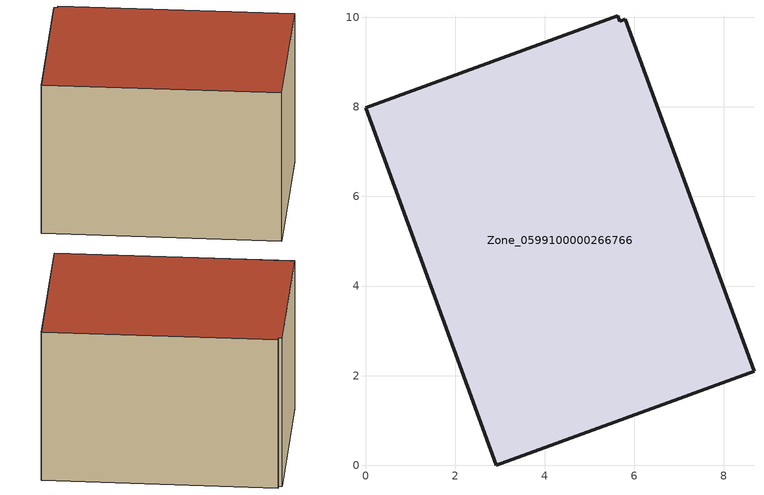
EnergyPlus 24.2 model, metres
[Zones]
Zone_0599100000266766
 floor ground (C_G): 2.92,0 0,7.98 5.63,10.03 5.67,9.91 5.8,9.95 8.67,2.1 z3.92
 wall outside (C_F): 2.92,0 8.67,2.1 5.8,9.95 5.67,9.91 5.63,10.03 0,7.98 2.92,0 z3.92:9.79
 roof outside (C_R): 0,7.98 2.92,0 8.67,2.1 5.8,9.95 5.67,9.91 5.63,10.03 z9.79
[BUILDING]
Pand.0599100000266766: North Axis=0; Terrain=City; Loads Convergence Tolerance Value=0.04; Temperature Convergence Tolerance Value=0.4; Solar Distribution=FullExterior; Maximum Number of Warmup Days=25; Minimum Number of Warmup Days=1
[Site:Location]
Rotterdam.The.Hague.AP_ZH_NLD Design_Conditions: Latitude=51.96; Longitude=4.45; Time Zone=1; Elevation=-4.5
[SITE:GROUNDTEMPERATURE:BUILDINGSURFACE]
18, 18, 18, 18, 18, 18, 18, 18, 18, 18, 18, 18
[MATERIAL] Thermal Absorptance=0.9; Solar Absorptance=0.7; Visible Absorptance=0.7
Name | Roughness | Thickness | Conductivity | Density | Specific Heat
G.TI.1946-1964 | MediumSmooth | 0.15 | 1 | 540 | 1210
F.TI.1946-1964 | Rough | 0.3 | 0.857143 | 1920 | 840
R.TI.1946-1964 | MediumRough | 0.2 | 0.277778 | 1500 | 1000
[CONSTRUCTION]
C_G: G.TI.1946-1964
C_F: F.TI.1946-1964
C_R: R.TI.1946-1964
[ZONE]
Zone_0599100000266766: Type=1; Multiplier=1; Ceiling Height=Autocalculate; Volume=Autocalculate; Floor Area=autocalculate; Part of Total Floor Area=Yes
[ZONEINFILTRATION:DESIGNFLOWRATE]
Infil_Zone_0599100000266766: Zone or ZoneList or Space or SpaceList=Zone_0599100000266766; Schedule=AlwaysOn; Design Flow Rate Calculation Method=Flow/Area; Flow Rate per Floor Area=0.003; Constant Term Coefficient=1; Temperature Term Coefficient=0; Velocity Term Coefficient=0; Velocity Squared Term Coefficient=0
[HVACTEMPLATE:ZONE:IDEALLOADSAIRSYSTEM]
Zone_0599100000266766: Maximum Heating Supply Air Temperature=50; Minimum Cooling Supply Air Temperature=13; Maximum Heating Supply Air Humidity Ratio=0.0156; Minimum Cooling Supply Air Humidity Ratio=0.0077; Heating Limit=NoLimit; Cooling Limit=NoLimit; Dehumidification Control Type=ConstantSensibleHeatRatio; Cooling Sensible Heat Ratio=0.7; Dehumidification Setpoint=60; Humidification Control Type=None; Humidification Setpoint=30; Outdoor Air Method=None; Outdoor Air Flow Rate per Person=0.00944; Outdoor Air Flow Rate per Zone Floor Area=0; Outdoor Air Flow Rate per Zone=0; Demand Controlled Ventilation Type=None; Outdoor Air Economizer Type=NoEconomizer; Heat Recovery Type=None; Sensible Heat Recovery Effectiveness=0.7; Latent Heat Recovery Effectiveness=0.65
[ZONECONTROL:THERMOSTAT]
ThermostatControl_Zone_0599100000266766: Zone or ZoneList=Zone_0599100000266766; Control Type Schedule=DualSetpointControlType; Control 1=Thermostat_Zone_0599100000266766; Temperature Difference Between Cutout And Setpoint=0
[THERMOSTATSETPOINT:DUALSETPOINT]
Thermostat_Zone_0599100000266766: Heating Setpoint Temperature Schedule=HeatingSetpoint_Zone_0599100000266766; Cooling Setpoint Temperature Schedule=CoolingSetpoint_Zone_0599100000266766
[SCHEDULE:COMPACT]
HeatingSetpoint_Zone_0599100000266766: Through: 12/31, For: AllDays, Until: 24:00, 21
CoolingSetpoint_Zone_0599100000266766: Through: 12/31, For: AllDays, Until: 24:00, 24
DualSetpointControlType: Through: 12/31, For: AllDays, Until: 24:00, 4
AlwaysOn: Through: 12/31, For: AllDays, Until: 24:00, 1
